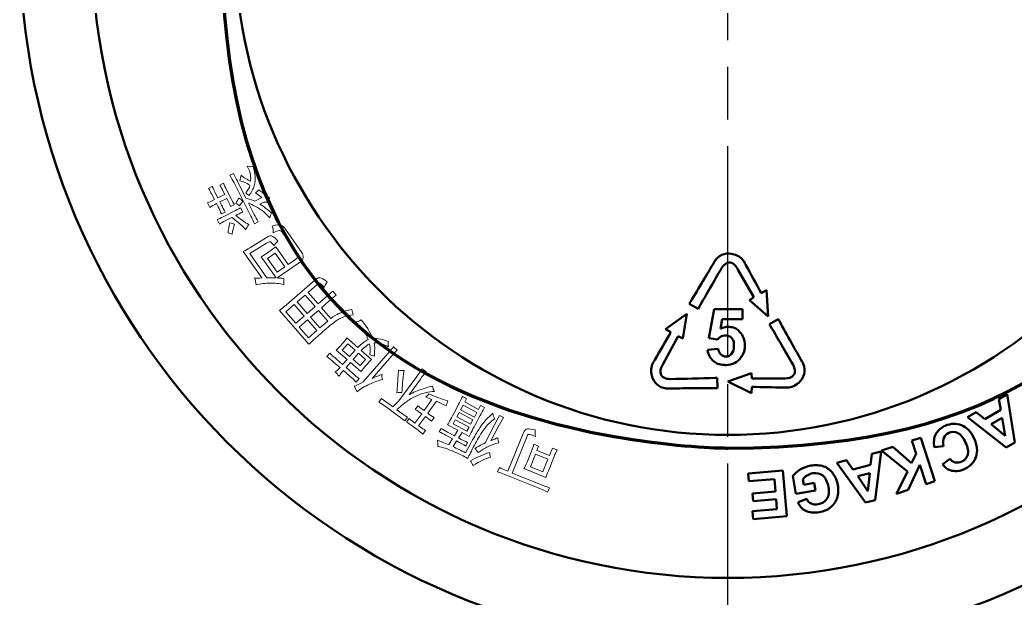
# Model space of a CAD drawing. Extents: x 0 to 616, y 0 to 436.
# Drawn here: x 471.8 to 556.6, y 237 to 286.2 of the extents above; entities that cross this region are included whole.
import ezdxf

# ---------------------------------------------------------------- set-up
doc = ezdxf.new("R2010")
doc.units = 0
doc.header["$LTSCALE"] = 1.5
doc.linetypes.add('AM_ISO08W050', pattern=[18, 12, -1.5, 3, -1.5])
doc.layers.add('AM_0', color=7, linetype='CONTINUOUS', lineweight=50)
doc.layers.add('AM_7', color=4, linetype='AM_ISO08W050', lineweight=25)

msp = doc.modelspace()

# ---------------------------------------------------------------- linework, layer by layer
at = {"layer": 'AM_0'}
for radius in [60.3, 54.175, 42.004]:
    msp.add_circle((532.092, 292.885), radius, dxfattribs=at)
at = {"layer": 'AM_0', "color": 7, "lineweight": 70}
msp.add_open_spline([(532.092, 336.006), (555.904, 336.006), (575.214, 316.696), (575.214, 292.885), (575.214, 292.885), (575.214, 269.073), (555.904, 249.763), (532.092, 249.763), (532.092, 249.763), (508.281, 249.763), (488.971, 269.073), (488.971, 292.885), (488.971, 292.885), (488.971, 316.696), (508.281, 336.006), (532.092, 336.006)], degree=3, knots=[0, 0, 0, 0, 0.25, 0.25, 0.25, 0.375, 0.5, 0.5, 0.5, 0.625, 0.75, 0.75, 0.75, 0.875, 1, 1, 1, 1], dxfattribs=at)
at = {"layer": 'AM_0', "color": 7, "lineweight": 5}
for points in [[(489.673, 272.971), (489.673, 272.971), (489.995, 273.135), (489.995, 273.135)], [(490.029, 272.319), (489.933, 272.508), (489.814, 272.726), (489.673, 272.971)], [(489.995, 273.135), (490.097, 272.902), (490.204, 272.677), (490.312, 272.464)], [(490.512, 272.494), (490.555, 272.658), (490.598, 272.823), (490.641, 272.988)], [(490.641, 272.988), (490.73, 272.875), (490.857, 272.776), (491.019, 272.692)], [(491.429, 273.008), (491.402, 273.202), (491.312, 273.45), (491.158, 273.752)], [(491.158, 273.752), (491.379, 273.69), (491.547, 273.688), (491.661, 273.746)], [(491.434, 272.462), (491.457, 272.634), (491.456, 272.815), (491.429, 273.008)], [(491.661, 273.746), (491.739, 273.405), (491.794, 273.111), (491.824, 272.865)], [(488.815, 272.13), (488.815, 272.13), (489.136, 272.293), (489.136, 272.293)], [(489.055, 271.704), (489.01, 271.792), (488.93, 271.934), (488.815, 272.13)], [(489.136, 272.293), (489.226, 272.085), (489.295, 271.937), (489.339, 271.849)], [(491.465, 269.5), (491.465, 269.5), (490.029, 272.319), (490.029, 272.319)], [(490.312, 272.464), (490.312, 272.464), (491.045, 271.026), (491.045, 271.026)], [(490.936, 272.364), (490.812, 272.42), (490.671, 272.463), (490.512, 272.494)], [(491.388, 272.13), (491.211, 272.23), (491.059, 272.307), (490.936, 272.364)], [(491.019, 272.692), (491.18, 272.608), (491.319, 272.531), (491.434, 272.462)], [(491.032, 271.472), (491.214, 271.708), (491.333, 271.927), (491.388, 272.13)], [(491.754, 272.09), (491.677, 271.82), (491.523, 271.539), (491.291, 271.246)], [(491.824, 272.865), (491.855, 272.618), (491.831, 272.36), (491.754, 272.09)], [(487.857, 271.856), (487.857, 271.856), (488.179, 272.02), (488.179, 272.02)], [(488.118, 271.393), (488.054, 271.519), (487.967, 271.673), (487.857, 271.856)], [(488.369, 270.901), (488.369, 270.901), (488.118, 271.393), (488.118, 271.393)], [(488.179, 272.02), (488.263, 271.824), (488.337, 271.663), (488.401, 271.537)], [(488.401, 271.537), (488.401, 271.537), (488.652, 271.045), (488.652, 271.045)], [(488.652, 271.045), (488.652, 271.045), (489.239, 271.344), (489.239, 271.344)], [(489.239, 271.344), (489.239, 271.344), (489.055, 271.704), (489.055, 271.704)], [(489.339, 271.849), (489.339, 271.849), (489.793, 270.959), (489.793, 270.959)], [(491.291, 271.246), (491.202, 271.327), (491.115, 271.403), (491.032, 271.472)], [(491.858, 271.487), (491.966, 271.558), (492.057, 271.644), (492.132, 271.746)], [(492.403, 271.074), (492.244, 271.199), (492.062, 271.337), (491.858, 271.487)], [(492.132, 271.746), (492.367, 271.564), (492.546, 271.425), (492.667, 271.327)], [(492.667, 271.327), (492.788, 271.231), (492.927, 271.135), (493.087, 271.041)], [(487.772, 270.621), (487.867, 270.653), (488.066, 270.746), (488.369, 270.901)], [(487.965, 270.243), (487.965, 270.243), (487.772, 270.621), (487.772, 270.621)], [(488.542, 270.56), (488.327, 270.451), (488.135, 270.345), (487.965, 270.243)], [(488.686, 270.277), (488.686, 270.277), (488.542, 270.56), (488.542, 270.56)], [(489.412, 271.003), (489.412, 271.003), (488.825, 270.704), (488.825, 270.704)], [(488.825, 270.704), (488.825, 270.704), (488.97, 270.421), (488.97, 270.421)], [(488.97, 270.421), (489.053, 270.257), (489.159, 270.065), (489.288, 269.844)], [(489.528, 270.777), (489.528, 270.777), (489.412, 271.003), (489.412, 271.003)], [(489.741, 270.313), (489.676, 270.471), (489.605, 270.626), (489.528, 270.777)], [(490.062, 270.477), (490.062, 270.477), (489.741, 270.313), (489.741, 270.313)], [(489.793, 270.959), (489.863, 270.82), (489.953, 270.659), (490.062, 270.477)], [(490.184, 270.611), (490.272, 270.751), (490.366, 270.894), (490.466, 271.04)], [(490.499, 270.367), (490.404, 270.429), (490.299, 270.511), (490.184, 270.611)], [(490.466, 271.04), (490.574, 270.953), (490.676, 270.861), (490.772, 270.767)], [(490.772, 270.767), (490.659, 270.615), (490.568, 270.481), (490.499, 270.367)], [(491.045, 271.026), (491.293, 270.977), (491.543, 270.89), (491.798, 270.766)], [(491.867, 270.324), (491.638, 270.446), (491.438, 270.535), (491.267, 270.591)], [(491.267, 270.591), (491.267, 270.591), (491.749, 269.645), (491.749, 269.645)], [(491.798, 270.766), (491.798, 270.766), (492.403, 271.074), (492.403, 271.074)], [(492.558, 270.676), (492.558, 270.676), (492.236, 270.512), (492.236, 270.512)], [(492.236, 270.512), (492.593, 270.281), (492.924, 270.037), (493.23, 269.779)], [(492.9, 270.66), (492.799, 270.703), (492.684, 270.709), (492.558, 270.676)], [(493.087, 271.041), (493.012, 270.908), (492.95, 270.78), (492.9, 270.66)], [(488.966, 269.68), (488.863, 269.914), (488.77, 270.113), (488.686, 270.277)], [(489.288, 269.844), (489.288, 269.844), (488.966, 269.68), (488.966, 269.68)], [(489.111, 269.444), (489.111, 269.444), (490.037, 269.917), (490.037, 269.917)], [(490.037, 269.917), (490.201, 270), (490.382, 270.099), (490.577, 270.215)], [(490.77, 269.836), (490.548, 269.74), (490.35, 269.647), (490.173, 269.557)], [(490.173, 269.557), (490.332, 269.431), (490.514, 269.293), (490.718, 269.143)], [(490.577, 270.215), (490.577, 270.215), (490.77, 269.836), (490.77, 269.836)], [(491.749, 269.645), (491.852, 269.443), (491.967, 269.232), (492.096, 269.011)], [(492.535, 269.879), (492.319, 270.054), (492.096, 270.203), (491.867, 270.324)], [(493.071, 269.342), (492.931, 269.524), (492.752, 269.703), (492.535, 269.879)], [(493.23, 269.779), (493.161, 269.665), (493.108, 269.519), (493.071, 269.342)], [(488.59, 269.203), (488.736, 269.261), (488.909, 269.342), (489.111, 269.444)], [(488.783, 268.824), (488.783, 268.824), (488.59, 269.203), (488.59, 269.203)], [(489.284, 269.104), (489.107, 269.014), (488.94, 268.92), (488.783, 268.824)], [(489.852, 269.393), (489.852, 269.393), (489.284, 269.104), (489.284, 269.104)], [(489.52, 268.08), (489.543, 268.346), (489.598, 268.628), (489.685, 268.927)], [(489.685, 268.927), (489.818, 268.883), (489.947, 268.846), (490.075, 268.815)], [(490.401, 268.946), (490.187, 269.131), (490.005, 269.28), (489.852, 269.393)], [(490.075, 268.815), (489.975, 268.542), (489.904, 268.26), (489.862, 267.969)], [(491.018, 268.367), (490.82, 268.568), (490.615, 268.761), (490.401, 268.946)], [(490.718, 269.143), (490.922, 268.993), (491.11, 268.874), (491.281, 268.786)], [(491.281, 268.786), (491.187, 268.628), (491.099, 268.487), (491.018, 268.367)], [(491.774, 268.847), (491.671, 269.081), (491.568, 269.299), (491.465, 269.5)], [(492.096, 269.011), (492.096, 269.011), (491.774, 268.847), (491.774, 268.847)], [(493.287, 268.656), (493.649, 268.753), (493.896, 268.779), (494.025, 268.731)], [(494.025, 268.731), (494.154, 268.683), (494.283, 268.566), (494.412, 268.381)], [(489.862, 267.969), (489.754, 267.993), (489.64, 268.03), (489.52, 268.08)], [(492.796, 267.689), (493.013, 267.824), (493.188, 267.852), (493.322, 267.772)], [(493.353, 268.079), (493.396, 268.265), (493.374, 268.457), (493.287, 268.656)], [(493.861, 268.28), (493.767, 268.265), (493.598, 268.199), (493.353, 268.079)], [(494.173, 268.057), (494.059, 268.219), (493.955, 268.294), (493.861, 268.28)], [(495.378, 266.335), (495.378, 266.335), (494.173, 268.057), (494.173, 268.057)], [(494.412, 268.381), (494.412, 268.381), (495.777, 266.433), (495.777, 266.433)], [(492.801, 267.201), (492.801, 267.201), (491.379, 266.309), (491.379, 266.309)], [(491.426, 266.834), (491.426, 266.834), (492.796, 267.689), (492.796, 267.689)], [(493.14, 267.309), (493.085, 267.339), (492.972, 267.303), (492.801, 267.201)], [(493.461, 266.963), (493.303, 267.163), (493.197, 267.279), (493.14, 267.309)], [(493.322, 267.772), (493.455, 267.693), (493.599, 267.569), (493.752, 267.399)], [(493.752, 267.399), (493.625, 267.259), (493.528, 267.114), (493.461, 266.963)], [(490.815, 266.483), (490.971, 266.558), (491.174, 266.675), (491.426, 266.834)], [(492.386, 264.24), (492.386, 264.24), (490.815, 266.483), (490.815, 266.483)], [(491.379, 266.309), (491.379, 266.309), (492.816, 264.256), (492.816, 264.256)], [(492.352, 266.03), (492.51, 266.124), (492.723, 266.264), (492.99, 266.451)], [(493.534, 266.34), (493.534, 266.34), (492.89, 265.889), (492.89, 265.889)], [(492.99, 266.451), (493.256, 266.638), (493.455, 266.786), (493.586, 266.894)], [(494.351, 265.174), (494.351, 265.174), (493.534, 266.34), (493.534, 266.34)], [(493.586, 266.894), (493.586, 266.894), (494.646, 265.381), (494.646, 265.381)], [(495.307, 265.844), (495.493, 265.974), (495.516, 266.138), (495.378, 266.335)], [(495.777, 266.433), (496.012, 266.097), (495.978, 265.822), (495.677, 265.611)], [(493.606, 264.238), (493.606, 264.238), (492.352, 266.03), (492.352, 266.03)], [(492.89, 265.889), (492.89, 265.889), (493.706, 264.723), (493.706, 264.723)], [(495.677, 265.611), (495.677, 265.611), (493.712, 264.235), (493.712, 264.235)], [(494.646, 265.381), (494.646, 265.381), (495.307, 265.844), (495.307, 265.844)], [(493.706, 264.723), (493.706, 264.723), (494.351, 265.174), (494.351, 265.174)], [(491.917, 263.652), (491.892, 263.86), (491.846, 264.061), (491.779, 264.255)], [(491.779, 264.255), (491.914, 264.211), (492.117, 264.206), (492.386, 264.24)], [(493.095, 263.803), (492.692, 263.798), (492.3, 263.747), (491.917, 263.652)], [(492.816, 264.256), (493.071, 264.262), (493.335, 264.256), (493.606, 264.238)], [(494.267, 263.665), (493.888, 263.762), (493.497, 263.808), (493.095, 263.803)], [(493.712, 264.235), (493.834, 264.234), (494.024, 264.22), (494.284, 264.196)], [(494.284, 264.196), (494.264, 264.026), (494.259, 263.849), (494.267, 263.665)], [(494.754, 262.177), (494.754, 262.177), (496.902, 264.044), (496.902, 264.044)], [(497.148, 263.696), (497.148, 263.696), (496.346, 262.999), (496.346, 262.999)], [(496.902, 264.044), (497.116, 264.25), (497.309, 264.309), (497.478, 264.222)], [(497.355, 263.764), (497.301, 263.772), (497.232, 263.75), (497.148, 263.696)], [(497.7, 263.416), (497.525, 263.639), (497.41, 263.755), (497.355, 263.764)], [(497.478, 264.222), (497.648, 264.134), (497.812, 264.021), (497.973, 263.878)], [(497.973, 263.878), (497.841, 263.707), (497.75, 263.553), (497.7, 263.416)], [(496.09, 262.776), (496.09, 262.776), (495.416, 262.191), (495.416, 262.191)], [(496.94, 261.799), (496.94, 261.799), (496.09, 262.776), (496.09, 262.776)], [(496.346, 262.999), (496.346, 262.999), (497.196, 262.021), (497.196, 262.021)], [(497.821, 262.565), (498.067, 262.778), (498.27, 262.965), (498.432, 263.124)], [(498.738, 262.772), (498.559, 262.633), (498.351, 262.462), (498.116, 262.258)], [(498.432, 263.124), (498.432, 263.124), (498.738, 262.772), (498.738, 262.772)], [(493.906, 261.469), (494.236, 261.737), (494.519, 261.972), (494.754, 262.177)], [(495.16, 261.968), (495.16, 261.968), (494.455, 261.355), (494.455, 261.355)], [(496.01, 260.99), (496.01, 260.99), (495.16, 261.968), (495.16, 261.968)], [(495.416, 262.191), (495.416, 262.191), (496.266, 261.213), (496.266, 261.213)], [(497.196, 262.021), (497.196, 262.021), (497.821, 262.565), (497.821, 262.565)], [(498.116, 262.258), (498.116, 262.258), (497.475, 261.701), (497.475, 261.701)], [(496.4, 258.6), (496.4, 258.6), (493.906, 261.469), (493.906, 261.469)], [(494.455, 261.355), (494.455, 261.355), (495.305, 260.377), (495.305, 260.377)], [(496.266, 261.213), (496.266, 261.213), (496.94, 261.799), (496.94, 261.799)], [(497.218, 261.478), (497.218, 261.478), (496.545, 260.893), (496.545, 260.893)], [(498.013, 260.565), (498.013, 260.565), (497.218, 261.478), (497.218, 261.478)], [(497.475, 261.701), (497.475, 261.701), (498.269, 260.787), (498.269, 260.787)], [(498.269, 260.787), (498.523, 260.971), (498.755, 261.112), (498.968, 261.212)], [(498.968, 261.212), (499.181, 261.313), (499.369, 261.387), (499.533, 261.436)], [(500.172, 261.091), (499.891, 261.09), (499.623, 261.036), (499.37, 260.928)], [(499.533, 261.436), (499.697, 261.485), (499.876, 261.528), (500.069, 261.564)], [(500.069, 261.564), (500.087, 261.393), (500.122, 261.235), (500.172, 261.091)], [(495.305, 260.377), (495.305, 260.377), (496.01, 260.99), (496.01, 260.99)], [(496.289, 260.67), (496.289, 260.67), (495.584, 260.057), (495.584, 260.057)], [(497.083, 259.756), (497.083, 259.756), (496.289, 260.67), (496.289, 260.67)], [(496.545, 260.893), (496.545, 260.893), (497.339, 259.979), (497.339, 259.979)], [(497.339, 259.979), (497.339, 259.979), (498.013, 260.565), (498.013, 260.565)], [(499.37, 260.928), (499.116, 260.821), (498.874, 260.685), (498.641, 260.521)], [(500.379, 260.495), (500.521, 260.485), (500.677, 260.546), (500.848, 260.679)], [(501.462, 258.991), (501.221, 259.576), (500.86, 260.078), (500.379, 260.495)], [(500.848, 260.679), (501.282, 260.207), (501.616, 259.674), (501.848, 259.078)], [(495.584, 260.057), (495.584, 260.057), (496.378, 259.143), (496.378, 259.143)], [(496.378, 259.143), (496.378, 259.143), (497.083, 259.756), (497.083, 259.756)], [(498.741, 258.093), (498.891, 258.244), (499.045, 258.41), (499.203, 258.591)], [(499.203, 258.591), (499.361, 258.773), (499.509, 258.954), (499.646, 259.135)], [(499.712, 258.628), (499.712, 258.628), (499.252, 258.098), (499.252, 258.098)], [(499.646, 259.135), (499.646, 259.135), (500.576, 258.327), (500.576, 258.327)], [(500.337, 258.084), (500.337, 258.084), (499.712, 258.628), (499.712, 258.628)], [(500.576, 258.327), (500.867, 258.618), (501.162, 258.839), (501.462, 258.991)], [(501.564, 258.622), (501.37, 258.528), (501.137, 258.346), (500.864, 258.076)], [(501.599, 257.691), (501.628, 258.134), (501.616, 258.444), (501.564, 258.622)], [(501.848, 259.078), (502.288, 259.109), (502.73, 259.024), (503.175, 258.825)], [(503.176, 258.374), (502.811, 258.579), (502.406, 258.696), (501.963, 258.725)], [(501.963, 258.725), (502.018, 258.508), (502.025, 258.127), (501.982, 257.582)], [(503.175, 258.825), (503.161, 258.744), (503.161, 258.593), (503.176, 258.374)], [(497.936, 257.555), (497.936, 257.555), (498.187, 257.843), (498.187, 257.843)], [(498.187, 257.843), (498.348, 257.684), (498.542, 257.507), (498.766, 257.312)], [(499.654, 257.299), (499.654, 257.299), (498.741, 258.093), (498.741, 258.093)], [(499.252, 258.098), (499.252, 258.098), (499.877, 257.555), (499.877, 257.555)], [(499.877, 257.555), (499.877, 257.555), (500.337, 258.084), (500.337, 258.084)], [(500.626, 257.834), (500.626, 257.834), (500.166, 257.304), (500.166, 257.304)], [(501.235, 257.304), (501.235, 257.304), (500.626, 257.834), (500.626, 257.834)], [(500.864, 258.076), (500.864, 258.076), (501.746, 257.31), (501.746, 257.31)], [(501.982, 257.582), (501.878, 257.635), (501.751, 257.671), (501.599, 257.691)], [(502.959, 257.606), (503.164, 257.841), (503.376, 258.097), (503.598, 258.372)], [(503.919, 258.093), (503.685, 257.846), (503.471, 257.611), (503.276, 257.387)], [(503.598, 258.372), (503.598, 258.372), (503.919, 258.093), (503.919, 258.093)], [(498.543, 257.056), (498.308, 257.26), (498.105, 257.427), (497.936, 257.555)], [(499.056, 256.61), (499.056, 256.61), (498.543, 257.056), (498.543, 257.056)], [(498.766, 257.312), (498.766, 257.312), (499.279, 256.867), (499.279, 256.867)], [(499.279, 256.867), (499.279, 256.867), (499.654, 257.299), (499.654, 257.299)], [(499.943, 257.048), (499.943, 257.048), (499.567, 256.616), (499.567, 256.616)], [(500.84, 256.268), (500.84, 256.268), (499.943, 257.048), (499.943, 257.048)], [(500.166, 257.304), (500.166, 257.304), (500.775, 256.775), (500.775, 256.775)], [(500.775, 256.775), (500.775, 256.775), (501.235, 257.304), (501.235, 257.304)], [(501.037, 255.394), (501.037, 255.394), (502.959, 257.606), (502.959, 257.606)], [(501.746, 257.31), (501.587, 257.148), (501.426, 256.974), (501.263, 256.787)], [(503.276, 257.387), (503.276, 257.387), (501.799, 255.688), (501.799, 255.688)], [(498.645, 256.235), (498.761, 256.303), (498.898, 256.428), (499.056, 256.61)], [(498.972, 255.867), (498.852, 256.008), (498.743, 256.132), (498.645, 256.235)], [(499.344, 256.359), (499.158, 256.145), (499.035, 255.981), (498.972, 255.867)], [(499.889, 255.886), (499.889, 255.886), (499.344, 256.359), (499.344, 256.359)], [(499.567, 256.616), (499.567, 256.616), (500.096, 256.156), (500.096, 256.156)], [(500.096, 256.156), (500.32, 255.961), (500.517, 255.799), (500.686, 255.67)], [(501.263, 256.787), (501.1, 256.6), (500.96, 256.427), (500.84, 256.268)], [(501.799, 255.688), (502.218, 255.868), (502.495, 255.983), (502.633, 256.033)], [(502.633, 256.033), (502.603, 255.889), (502.613, 255.74), (502.664, 255.583)], [(503.955, 255.224), (503.972, 255.44), (504.002, 255.83), (504.044, 256.394)], [(504.044, 256.394), (504.18, 256.365), (504.339, 256.354), (504.52, 256.363)], [(504.52, 256.363), (504.453, 255.957), (504.407, 255.605), (504.384, 255.307)], [(505.59, 255.848), (505.773, 256.1), (505.925, 256.322), (506.047, 256.513)], [(506.408, 256.251), (506.26, 256.096), (506.091, 255.887), (505.899, 255.623)], [(506.047, 256.513), (506.047, 256.513), (506.408, 256.251), (506.408, 256.251)], [(500.435, 255.382), (500.295, 255.523), (500.113, 255.691), (499.889, 255.886)], [(500.265, 255.024), (500.374, 255.042), (500.631, 255.165), (501.037, 255.394)], [(500.686, 255.67), (500.686, 255.67), (500.435, 255.382), (500.435, 255.382)], [(501.578, 255.191), (501.11, 254.987), (500.754, 254.777), (500.508, 254.559)], [(502.664, 255.583), (502.407, 255.525), (502.045, 255.394), (501.578, 255.191)], [(503.908, 254.472), (503.923, 254.758), (503.939, 255.009), (503.955, 255.224)], [(504.079, 253.769), (504.079, 253.769), (505.59, 255.848), (505.59, 255.848)], [(504.384, 255.307), (504.359, 255.01), (504.343, 254.733), (504.332, 254.478)], [(505.899, 255.623), (505.899, 255.623), (504.938, 254.301), (504.938, 254.301)], [(500.508, 254.559), (500.508, 254.559), (500.265, 255.024), (500.265, 255.024)], [(504.332, 254.478), (504.199, 254.487), (504.057, 254.485), (503.908, 254.472)], [(504.938, 254.301), (505.312, 254.502), (505.681, 254.661), (506.048, 254.78)], [(506.318, 254.466), (506.041, 254.397), (505.753, 254.29), (505.457, 254.147)], [(506.048, 254.78), (506.414, 254.899), (506.711, 254.982), (506.936, 255.027)], [(507.1, 254.567), (506.856, 254.569), (506.596, 254.536), (506.318, 254.466)], [(506.355, 254.084), (506.462, 254.182), (506.548, 254.277), (506.614, 254.369)], [(506.614, 254.369), (506.896, 254.251), (507.172, 254.142), (507.441, 254.044)], [(506.936, 255.027), (506.972, 254.861), (507.027, 254.707), (507.1, 254.567)], [(502.361, 253.679), (502.361, 253.679), (502.586, 253.989), (502.586, 253.989)], [(502.889, 253.323), (502.729, 253.439), (502.553, 253.558), (502.361, 253.679)], [(502.586, 253.989), (502.761, 253.844), (502.928, 253.714), (503.089, 253.597)], [(503.089, 253.597), (503.089, 253.597), (503.553, 253.26), (503.553, 253.26)], [(503.553, 253.26), (503.709, 253.427), (503.884, 253.596), (504.079, 253.769)], [(504.611, 253.633), (504.343, 253.434), (504.105, 253.227), (503.896, 253.011)], [(505.457, 254.147), (505.16, 254.004), (504.878, 253.833), (504.611, 253.633)], [(506.216, 252.953), (506.216, 252.953), (506.89, 253.88), (506.89, 253.88)], [(506.89, 253.88), (506.758, 253.941), (506.58, 254.008), (506.355, 254.084)], [(507.262, 253.742), (507.262, 253.742), (506.525, 252.728), (506.525, 252.728)], [(508.1, 253.342), (507.977, 253.414), (507.697, 253.547), (507.262, 253.742)], [(507.441, 254.044), (507.71, 253.944), (507.977, 253.86), (508.241, 253.79)], [(508.241, 253.79), (508.193, 253.651), (508.146, 253.501), (508.1, 253.342)], [(508.852, 252.906), (509.154, 253.475), (509.369, 253.895), (509.496, 254.163)], [(509.496, 254.163), (509.496, 254.163), (509.834, 253.984), (509.834, 253.984)], [(509.834, 253.984), (509.834, 253.984), (509.674, 253.684), (509.674, 253.684)], [(509.674, 253.684), (509.674, 253.684), (510.855, 253.056), (510.855, 253.056)], [(504.04, 252.487), (504.04, 252.487), (502.889, 253.323), (502.889, 253.323)], [(503.896, 253.011), (503.896, 253.011), (504.24, 252.761), (504.24, 252.761)], [(504.24, 252.761), (504.411, 252.637), (504.598, 252.509), (504.802, 252.379)], [(505.442, 251.888), (505.442, 251.888), (506.016, 252.678), (506.016, 252.678)], [(505.471, 253.047), (505.471, 253.047), (505.695, 253.357), (505.695, 253.357)], [(506.016, 252.678), (505.856, 252.794), (505.674, 252.917), (505.471, 253.047)], [(505.695, 253.357), (505.893, 253.196), (506.067, 253.061), (506.216, 252.953)], [(506.525, 252.728), (506.709, 252.595), (506.894, 252.477), (507.083, 252.376)], [(508.21, 251.744), (508.335, 251.951), (508.549, 252.338), (508.852, 252.906)], [(509.196, 252.784), (509.196, 252.784), (508.996, 252.409), (508.996, 252.409)], [(510.377, 252.156), (510.377, 252.156), (509.196, 252.784), (509.196, 252.784)], [(509.535, 253.422), (509.535, 253.422), (509.325, 253.027), (509.325, 253.027)], [(509.325, 253.027), (509.325, 253.027), (510.506, 252.399), (510.506, 252.399)], [(510.716, 252.794), (510.716, 252.794), (509.535, 253.422), (509.535, 253.422)], [(510.506, 252.399), (510.506, 252.399), (510.716, 252.794), (510.716, 252.794)], [(511.372, 253.214), (511.206, 252.933), (510.975, 252.511), (510.676, 251.949)], [(510.855, 253.056), (510.855, 253.056), (511.035, 253.394), (511.035, 253.394)], [(511.035, 253.394), (511.035, 253.394), (511.372, 253.214), (511.372, 253.214)], [(511.233, 251.845), (511.469, 252.152), (511.749, 252.444), (512.071, 252.721)], [(512.071, 252.721), (512.093, 252.55), (512.152, 252.39), (512.25, 252.242)], [(504.577, 252.07), (504.39, 252.223), (504.211, 252.362), (504.04, 252.487)], [(504.802, 252.379), (504.802, 252.379), (504.577, 252.07), (504.577, 252.07)], [(504.715, 251.97), (504.715, 251.97), (504.939, 252.279), (504.939, 252.279)], [(505.122, 251.7), (505.007, 251.784), (504.872, 251.873), (504.715, 251.97)], [(504.939, 252.279), (505.08, 252.159), (505.207, 252.059), (505.322, 251.975)], [(505.322, 251.975), (505.322, 251.975), (505.442, 251.888), (505.442, 251.888)], [(506.326, 252.453), (506.326, 252.453), (505.752, 251.663), (505.752, 251.663)], [(506.845, 252.049), (506.682, 252.185), (506.509, 252.32), (506.326, 252.453)], [(507.083, 252.376), (507.083, 252.376), (506.845, 252.049), (506.845, 252.049)], [(508.867, 252.165), (508.867, 252.165), (508.687, 251.827), (508.687, 251.827)], [(508.687, 251.827), (508.687, 251.827), (509.868, 251.199), (509.868, 251.199)], [(510.047, 251.537), (510.047, 251.537), (508.867, 252.165), (508.867, 252.165)], [(508.996, 252.409), (508.996, 252.409), (510.177, 251.781), (510.177, 251.781)], [(510.676, 251.949), (510.377, 251.387), (510.173, 250.99), (510.066, 250.758)], [(510.177, 251.781), (510.177, 251.781), (510.377, 252.156), (510.377, 252.156)], [(510.601, 250.906), (510.787, 251.224), (510.997, 251.537), (511.233, 251.845)], [(511.658, 251.763), (511.463, 251.546), (511.284, 251.316), (511.124, 251.074)], [(512.25, 252.242), (512.051, 252.139), (511.854, 251.979), (511.658, 251.763)], [(512.218, 251.73), (512.358, 251.992), (512.495, 252.265), (512.628, 252.546)], [(512.985, 252.357), (512.826, 252.088), (512.676, 251.823), (512.537, 251.561)], [(512.628, 252.546), (512.628, 252.546), (512.985, 252.357), (512.985, 252.357)], [(505.706, 251.276), (505.706, 251.276), (505.122, 251.7), (505.122, 251.7)], [(506.123, 250.947), (505.982, 251.066), (505.844, 251.176), (505.706, 251.276)], [(505.752, 251.663), (505.752, 251.663), (505.889, 251.563), (505.889, 251.563)], [(505.889, 251.563), (506.037, 251.455), (506.19, 251.352), (506.347, 251.256)], [(506.347, 251.256), (506.347, 251.256), (506.123, 250.947), (506.123, 250.947)], [(507.501, 251.135), (507.501, 251.135), (507.661, 251.435), (507.661, 251.435)], [(508.074, 250.855), (507.874, 250.962), (507.683, 251.055), (507.501, 251.135)], [(507.661, 251.435), (507.829, 251.33), (508.014, 251.224), (508.214, 251.118)], [(509.091, 251.276), (509.091, 251.276), (508.21, 251.744), (508.21, 251.744)], [(508.214, 251.118), (508.214, 251.118), (508.794, 250.809), (508.794, 250.809)], [(508.794, 250.809), (508.794, 250.809), (509.091, 251.276), (509.091, 251.276)], [(509.448, 251.086), (509.448, 251.086), (509.151, 250.619), (509.151, 250.619)], [(510.066, 250.758), (510.066, 250.758), (509.448, 251.086), (509.448, 251.086)], [(509.756, 249.36), (510.134, 250.072), (510.417, 250.588), (510.601, 250.906)], [(509.868, 251.199), (509.868, 251.199), (510.047, 251.537), (510.047, 251.537)], [(511.124, 251.074), (510.962, 250.83), (510.755, 250.471), (510.503, 249.997)], [(511.411, 250.211), (511.411, 250.211), (512.218, 251.73), (512.218, 251.73)], [(512.537, 251.561), (512.537, 251.561), (511.909, 250.379), (511.909, 250.379)], [(513.353, 247.789), (513.353, 247.789), (514.65, 250.999), (514.65, 250.999)], [(514.65, 250.999), (514.756, 251.261), (514.877, 251.392), (515.014, 251.39)], [(515.247, 250.918), (515.131, 250.949), (515.045, 250.9), (514.992, 250.769)], [(515.014, 251.39), (515.15, 251.388), (515.377, 251.362), (515.692, 251.311)], [(515.698, 250.758), (515.514, 250.833), (515.364, 250.885), (515.247, 250.918)], [(515.692, 251.311), (515.668, 251.137), (515.67, 250.953), (515.698, 250.758)], [(507.395, 249.894), (507.399, 250.115), (507.385, 250.299), (507.351, 250.446)], [(507.351, 250.446), (507.595, 250.332), (507.918, 250.201), (508.32, 250.052)], [(508.636, 250.556), (508.636, 250.556), (508.074, 250.855), (508.074, 250.855)], [(508.32, 250.052), (508.32, 250.052), (508.636, 250.556), (508.636, 250.556)], [(508.974, 250.377), (508.974, 250.377), (508.686, 249.881), (508.686, 249.881)], [(509.77, 249.929), (509.577, 250.048), (509.311, 250.197), (508.974, 250.377)], [(509.151, 250.619), (509.463, 250.453), (509.723, 250.323), (509.929, 250.229)], [(509.929, 250.229), (509.929, 250.229), (509.77, 249.929), (509.77, 249.929)], [(510.544, 249.758), (510.749, 249.841), (511.038, 249.993), (511.411, 250.211)], [(512.57, 250.22), (512.238, 250.14), (511.94, 250.03), (511.674, 249.891)], [(511.909, 250.379), (512.146, 250.494), (512.344, 250.581), (512.504, 250.64)], [(512.504, 250.64), (512.506, 250.463), (512.528, 250.323), (512.57, 250.22)], [(514.992, 250.769), (514.992, 250.769), (513.727, 247.638), (513.727, 247.638)], [(515.37, 249.494), (515.46, 249.717), (515.525, 249.913), (515.561, 250.081)], [(515.561, 250.081), (515.561, 250.081), (515.975, 249.913), (515.975, 249.913)], [(508.723, 249.476), (508.235, 249.687), (507.792, 249.827), (507.395, 249.894)], [(508.686, 249.881), (508.992, 249.734), (509.349, 249.56), (509.756, 249.36)], [(509.934, 248.88), (509.615, 249.066), (509.212, 249.264), (508.723, 249.476)], [(510.503, 249.997), (510.25, 249.522), (510.061, 249.15), (509.934, 248.88)], [(510.166, 248.685), (510.724, 248.981), (511.265, 249.214), (511.789, 249.385)], [(510.82, 249.371), (510.74, 249.493), (510.649, 249.623), (510.544, 249.758)], [(511.674, 249.891), (511.407, 249.752), (511.123, 249.579), (510.82, 249.371)], [(511.789, 249.385), (511.817, 249.258), (511.842, 249.124), (511.864, 248.984)], [(514.988, 248.549), (514.988, 248.549), (515.37, 249.494), (515.37, 249.494)], [(515.705, 249.244), (515.705, 249.244), (515.267, 248.161), (515.267, 248.161)], [(516.767, 248.815), (516.767, 248.815), (515.705, 249.244), (515.705, 249.244)], [(515.975, 249.913), (515.975, 249.913), (515.832, 249.559), (515.832, 249.559)], [(515.832, 249.559), (515.832, 249.559), (516.895, 249.13), (516.895, 249.13)], [(516.895, 249.13), (516.895, 249.13), (517.149, 249.76), (517.149, 249.76)], [(517.149, 249.76), (517.149, 249.76), (517.543, 249.6), (517.543, 249.6)], [(517.543, 249.6), (517.466, 249.449), (517.386, 249.267), (517.301, 249.057)], [(510.403, 248.27), (510.33, 248.405), (510.251, 248.543), (510.166, 248.685)], [(511.864, 248.984), (511.437, 248.874), (510.95, 248.637), (510.403, 248.27)], [(514.726, 248.013), (514.817, 248.161), (514.904, 248.339), (514.988, 248.549)], [(516.33, 247.732), (516.33, 247.732), (516.767, 248.815), (516.767, 248.815)], [(517.301, 249.057), (517.301, 249.057), (516.8, 247.817), (516.8, 247.817)], [(512.482, 247.73), (512.482, 247.73), (512.633, 248.104), (512.633, 248.104)], [(513.108, 247.522), (512.925, 247.596), (512.715, 247.666), (512.482, 247.73)], [(512.633, 248.104), (512.824, 248.011), (513.018, 247.925), (513.216, 247.845)], [(515.923, 246.385), (515.923, 246.385), (513.108, 247.522), (513.108, 247.522)], [(513.216, 247.845), (513.216, 247.845), (513.353, 247.789), (513.353, 247.789)], [(513.727, 247.638), (513.727, 247.638), (516.03, 246.708), (516.03, 246.708)], [(516.597, 247.258), (516.597, 247.258), (514.726, 248.013), (514.726, 248.013)], [(515.267, 248.161), (515.267, 248.161), (516.33, 247.732), (516.33, 247.732)], [(516.8, 247.817), (516.715, 247.607), (516.647, 247.421), (516.597, 247.258)], [(516.03, 246.708), (516.345, 246.58), (516.63, 246.473), (516.885, 246.386)], [(516.734, 246.012), (516.495, 246.139), (516.225, 246.263), (515.923, 246.385)], [(516.885, 246.386), (516.885, 246.386), (516.734, 246.012), (516.734, 246.012)]]:
    msp.add_open_spline(points, degree=3, dxfattribs=at)
at = {"layer": 'AM_0', "color": 7}
for points in [[(531.044, 265.783), (531.446, 266.274), (532.035, 266.436), (532.631, 266.245)], [(532.631, 266.245), (532.931, 266.148), (533.311, 265.902), (533.469, 265.627)], [(529.97, 263.974), (530.299, 264.522), (530.633, 265.071), (530.951, 265.625)], [(530.951, 265.625), (530.976, 265.668), (531.014, 265.745), (531.044, 265.783)], [(532.473, 265.484), (532.073, 265.7), (531.759, 265.372), (531.541, 265.059)], [(532.979, 264.895), (532.839, 265.137), (532.729, 265.347), (532.473, 265.484)], [(533.469, 265.627), (533.524, 265.531), (533.575, 265.432), (533.628, 265.335)], [(533.628, 265.335), (534.06, 264.54), (534.494, 263.745), (534.927, 262.95)], [(531.541, 265.059), (530.909, 263.959), (530.277, 262.858), (529.645, 261.758)], [(534.314, 262.593), (534.314, 262.593), (532.979, 264.895), (532.979, 264.895)], [(528.899, 262.197), (529.266, 262.774), (529.617, 263.386), (529.97, 263.974)], [(534.927, 262.95), (534.927, 262.95), (535.392, 263.209), (535.392, 263.209)], [(535.392, 263.209), (535.392, 263.209), (535.537, 260.965), (535.537, 260.965)], [(528.795, 262.036), (528.795, 262.036), (528.899, 262.197), (528.899, 262.197)], [(529.554, 261.599), (529.554, 261.599), (528.795, 262.036), (528.795, 262.036)], [(533.923, 262.349), (533.923, 262.349), (534.314, 262.593), (534.314, 262.593)], [(535.537, 260.965), (535.537, 260.965), (533.923, 262.349), (533.923, 262.349)], [(526.765, 259.878), (526.765, 259.878), (528.605, 261.17), (528.605, 261.17)], [(528.605, 261.17), (528.605, 261.17), (528.264, 259.071), (528.264, 259.071)], [(529.645, 261.758), (529.645, 261.758), (529.554, 261.599), (529.554, 261.599)], [(530.467, 259.112), (530.467, 259.112), (530.931, 261.572), (530.931, 261.572)], [(530.931, 261.572), (530.931, 261.572), (533.328, 261.572), (533.328, 261.572)], [(533.328, 261.572), (533.328, 261.572), (533.328, 260.725), (533.328, 260.725)], [(531.618, 260.725), (531.618, 260.725), (531.476, 259.921), (531.476, 259.921)], [(533.328, 260.725), (533.328, 260.725), (531.618, 260.725), (531.618, 260.725)], [(535.633, 260.304), (535.633, 260.304), (536.389, 260.744), (536.389, 260.744)], [(535.725, 260.146), (535.725, 260.146), (535.633, 260.304), (535.633, 260.304)], [(536.389, 260.744), (536.389, 260.744), (536.477, 260.574), (536.477, 260.574)], [(536.477, 260.574), (536.794, 259.968), (537.15, 259.359), (537.483, 258.759)], [(525.868, 257.265), (526.322, 258.048), (526.775, 258.832), (527.228, 259.616)], [(527.228, 259.616), (527.228, 259.616), (526.765, 259.878), (526.765, 259.878)], [(537.641, 256.857), (537.002, 257.953), (536.363, 259.05), (535.725, 260.146)], [(527.853, 259.278), (527.853, 259.278), (526.581, 256.94), (526.581, 256.94)], [(528.264, 259.071), (528.264, 259.071), (527.853, 259.278), (527.853, 259.278)], [(531.202, 259.005), (531.202, 259.005), (530.467, 259.112), (530.467, 259.112)], [(537.483, 258.759), (537.795, 258.201), (538.104, 257.638), (538.426, 257.086)], [(530.358, 258.126), (530.358, 258.126), (531.261, 258.218), (531.261, 258.218)], [(530.851, 257.18), (530.576, 257.414), (530.411, 257.729), (530.358, 258.126)], [(531.261, 258.218), (531.286, 258.014), (531.363, 257.853), (531.49, 257.734)], [(525.61, 255.941), (525.536, 256.245), (525.548, 256.698), (525.701, 256.978)], [(525.701, 256.978), (525.755, 257.075), (525.812, 257.169), (525.868, 257.265)], [(526.581, 256.94), (526.448, 256.694), (526.326, 256.492), (526.341, 256.202)], [(537.545, 255.836), (537.931, 256.076), (537.803, 256.512), (537.641, 256.857)], [(538.516, 256.926), (538.741, 256.333), (538.588, 255.742), (538.125, 255.32)], [(538.426, 257.086), (538.451, 257.043), (538.499, 256.971), (538.516, 256.926)], [(526.341, 256.202), (526.366, 255.747), (526.809, 255.65), (527.19, 255.626)], [(532.1, 255.434), (532.1, 255.434), (534.104, 256.143), (534.104, 256.143)], [(534.104, 256.143), (534.104, 256.143), (534.12, 255.683), (534.12, 255.683)], [(526.83, 254.826), (526.202, 254.913), (525.757, 255.332), (525.61, 255.941)], [(527.19, 255.626), (528.458, 255.66), (529.727, 255.693), (530.995, 255.726)], [(530.995, 255.726), (530.995, 255.726), (531.178, 255.731), (531.178, 255.731)], [(531.178, 255.731), (531.178, 255.731), (531.201, 254.856), (531.201, 254.856)], [(534.117, 254.441), (534.117, 254.441), (532.1, 255.434), (532.1, 255.434)], [(534.12, 255.683), (534.12, 255.683), (536.781, 255.692), (536.781, 255.692)], [(536.781, 255.692), (537.061, 255.693), (537.298, 255.683), (537.545, 255.836)], [(538.125, 255.32), (537.892, 255.108), (537.489, 254.902), (537.171, 254.902)], [(527.013, 254.828), (526.963, 254.827), (526.879, 254.82), (526.83, 254.826)], [(528.934, 254.85), (528.295, 254.846), (527.652, 254.845), (527.013, 254.828)], [(531.009, 254.86), (530.325, 254.874), (529.62, 254.855), (528.934, 254.85)], [(531.201, 254.856), (531.201, 254.856), (531.009, 254.86), (531.009, 254.86)], [(534.124, 254.973), (534.124, 254.973), (534.117, 254.441), (534.117, 254.441)], [(536.839, 254.91), (535.934, 254.932), (535.029, 254.952), (534.124, 254.973)], [(537.171, 254.902), (537.061, 254.902), (536.95, 254.907), (536.839, 254.91)], [(555.165, 253.935), (555.165, 253.935), (555.887, 254.352), (555.887, 254.352)], [(555.887, 254.352), (555.887, 254.352), (556.52, 250.225), (556.52, 250.225)], [(555.329, 253.009), (555.329, 253.009), (555.165, 253.935), (555.165, 253.935)], [(552.505, 252.4), (552.505, 252.4), (553.246, 252.827), (553.246, 252.827)], [(553.246, 252.827), (553.246, 252.827), (553.982, 252.231), (553.982, 252.231)], [(553.982, 252.231), (553.982, 252.231), (555.329, 253.009), (555.329, 253.009)], [(550.606, 251.652), (551.074, 251.87), (551.534, 251.889), (551.984, 251.71)], [(555.8, 249.809), (555.8, 249.809), (552.505, 252.4), (552.505, 252.4)], [(555.447, 252.321), (555.447, 252.321), (554.528, 251.79), (554.528, 251.79)], [(554.528, 251.79), (554.528, 251.79), (555.714, 250.808), (555.714, 250.808)], [(555.714, 250.808), (555.714, 250.808), (555.447, 252.321), (555.447, 252.321)], [(549.672, 249.83), (549.598, 250.265), (549.641, 250.633), (549.8, 250.935)], [(549.8, 250.935), (549.958, 251.236), (550.228, 251.475), (550.606, 251.652)], [(550.897, 251.047), (550.708, 250.958), (550.573, 250.822), (550.493, 250.638)], [(551.655, 251.054), (551.406, 251.169), (551.153, 251.166), (550.897, 251.047)], [(552.339, 250.214), (552.131, 250.659), (551.904, 250.94), (551.655, 251.054)], [(551.984, 251.71), (552.435, 251.531), (552.79, 251.163), (553.048, 250.609)], [(547.765, 250.396), (547.765, 250.396), (548.512, 250.639), (548.512, 250.639)], [(548.129, 249.278), (548.129, 249.278), (547.765, 250.396), (547.765, 250.396)], [(548.512, 250.639), (548.512, 250.639), (549.715, 246.938), (549.715, 246.938)], [(550.493, 250.638), (550.413, 250.455), (550.403, 250.219), (550.464, 249.934)], [(552.52, 249.188), (552.596, 249.451), (552.535, 249.793), (552.339, 250.214)], [(553.048, 250.609), (553.322, 250.022), (553.383, 249.496), (553.231, 249.029)], [(556.52, 250.225), (556.52, 250.225), (555.8, 249.809), (555.8, 249.809)], [(544.253, 248.323), (544.253, 248.323), (544.351, 249.258), (544.351, 249.258)], [(544.351, 249.258), (544.351, 249.258), (545.159, 249.46), (545.159, 249.46)], [(545.159, 249.46), (545.159, 249.46), (544.63, 245.318), (544.63, 245.318)], [(545.175, 249.555), (545.175, 249.555), (546.142, 249.869), (546.142, 249.869)], [(547.378, 247.773), (547.378, 247.773), (545.175, 249.555), (545.175, 249.555)], [(546.142, 249.869), (546.142, 249.869), (547.723, 248.462), (547.723, 248.462)], [(547.723, 248.462), (547.723, 248.462), (548.129, 249.278), (548.129, 249.278)], [(550.464, 249.934), (550.464, 249.934), (549.672, 249.83), (549.672, 249.83)], [(541.371, 248.515), (541.371, 248.515), (542.201, 248.722), (542.201, 248.722)], [(543.824, 245.117), (543.824, 245.117), (541.371, 248.515), (541.371, 248.515)], [(542.201, 248.722), (542.201, 248.722), (542.744, 247.946), (542.744, 247.946)], [(550.369, 248.358), (550.369, 248.358), (550.996, 248.856), (550.996, 248.856)], [(551.034, 247.877), (550.803, 247.953), (550.582, 248.113), (550.369, 248.358)], [(550.996, 248.856), (551.123, 248.692), (551.277, 248.588), (551.46, 248.544)], [(551.46, 248.544), (551.641, 248.5), (551.827, 248.522), (552.015, 248.61)], [(552.015, 248.61), (552.277, 248.732), (552.446, 248.925), (552.52, 249.188)], [(553.231, 249.029), (553.08, 248.564), (552.757, 248.215), (552.263, 247.985)], [(533.827, 247.591), (533.827, 247.591), (536.775, 247.849), (536.775, 247.849)], [(533.884, 246.938), (533.884, 246.938), (533.827, 247.591), (533.827, 247.591)], [(536.775, 247.849), (536.775, 247.849), (537.114, 243.973), (537.114, 243.973)], [(537.619, 247.385), (537.754, 247.571), (537.964, 247.75), (538.251, 247.924)], [(538.251, 247.924), (538.538, 248.097), (538.839, 248.212), (539.154, 248.267)], [(539.32, 247.615), (539.158, 247.586), (539.001, 247.526), (538.849, 247.433)], [(539.154, 248.267), (539.554, 248.338), (539.919, 248.316), (540.246, 248.2)], [(540.174, 247.414), (539.933, 247.606), (539.648, 247.673), (539.32, 247.615)], [(540.246, 248.2), (540.574, 248.084), (540.84, 247.884), (541.045, 247.597)], [(541.045, 247.597), (541.251, 247.31), (541.386, 246.984), (541.45, 246.616)], [(542.744, 247.946), (542.744, 247.946), (544.253, 248.323), (544.253, 248.323)], [(544.177, 247.629), (544.177, 247.629), (543.147, 247.372), (543.147, 247.372)], [(544.017, 246.1), (544.017, 246.1), (544.177, 247.629), (544.177, 247.629)], [(546.454, 245.879), (546.454, 245.879), (547.378, 247.773), (547.378, 247.773)], [(548.434, 248.339), (548.434, 248.339), (547.458, 246.205), (547.458, 246.205)], [(548.968, 246.696), (548.968, 246.696), (548.434, 248.339), (548.434, 248.339)], [(552.263, 247.985), (551.832, 247.784), (551.422, 247.748), (551.034, 247.877)], [(536.049, 247.127), (536.049, 247.127), (533.884, 246.938), (533.884, 246.938)], [(536.142, 246.072), (536.142, 246.072), (536.049, 247.127), (536.049, 247.127)], [(537.889, 245.858), (537.889, 245.858), (537.619, 247.385), (537.619, 247.385)], [(538.849, 247.433), (538.698, 247.341), (538.571, 247.239), (538.47, 247.128)], [(538.47, 247.128), (538.47, 247.128), (538.556, 246.642), (538.556, 246.642)], [(538.556, 246.642), (538.556, 246.642), (539.442, 246.798), (539.442, 246.798)], [(539.442, 246.798), (539.442, 246.798), (539.556, 246.152), (539.556, 246.152)], [(540.658, 246.444), (540.578, 246.898), (540.417, 247.222), (540.174, 247.414)], [(543.147, 247.372), (543.147, 247.372), (544.017, 246.1), (544.017, 246.1)], [(549.715, 246.938), (549.715, 246.938), (548.968, 246.696), (548.968, 246.696)], [(534.196, 245.902), (534.196, 245.902), (536.142, 246.072), (536.142, 246.072)], [(534.253, 245.249), (534.253, 245.249), (534.196, 245.902), (534.196, 245.902)], [(539.556, 246.152), (539.556, 246.152), (537.889, 245.858), (537.889, 245.858)], [(540.528, 245.437), (540.69, 245.687), (540.733, 246.022), (540.658, 246.444)], [(541.45, 246.616), (541.521, 246.217), (541.499, 245.847), (541.387, 245.507)], [(547.458, 246.205), (547.458, 246.205), (546.454, 245.879), (546.454, 245.879)], [(536.199, 245.42), (536.199, 245.42), (534.253, 245.249), (534.253, 245.249)], [(536.274, 244.561), (536.274, 244.561), (536.199, 245.42), (536.199, 245.42)], [(538.065, 245.152), (538.065, 245.152), (538.807, 245.431), (538.807, 245.431)], [(538.727, 244.415), (538.424, 244.567), (538.204, 244.813), (538.065, 245.152)], [(538.807, 245.431), (538.895, 245.252), (539.023, 245.121), (539.191, 245.038)], [(539.191, 245.038), (539.36, 244.956), (539.555, 244.934), (539.778, 244.973)], [(539.778, 244.973), (540.116, 245.033), (540.366, 245.187), (540.528, 245.437)], [(541.387, 245.507), (541.274, 245.168), (541.072, 244.887), (540.778, 244.665)], [(544.63, 245.318), (544.63, 245.318), (543.824, 245.117), (543.824, 245.117)], [(534.183, 244.378), (534.183, 244.378), (536.274, 244.561), (536.274, 244.561)], [(534.24, 243.721), (534.24, 243.721), (534.183, 244.378), (534.183, 244.378)], [(539.894, 244.312), (539.419, 244.228), (539.029, 244.263), (538.727, 244.415)], [(540.778, 244.665), (540.555, 244.494), (540.26, 244.377), (539.894, 244.312)], [(537.114, 243.973), (537.114, 243.973), (534.24, 243.721), (534.24, 243.721)]]:
    msp.add_open_spline(points, degree=3, dxfattribs=at)
at = {"layer": 'AM_0', "color": 7, "lineweight": 5}
msp.add_open_spline([(498.641, 260.521), (498.41, 260.356), (498.05, 260.063), (497.564, 259.64), (497.564, 259.64), (497.078, 259.218), (496.69, 258.871), (496.4, 258.6)], degree=3, knots=[0.125, 0.125, 0.125, 0.125, 0.16666667, 0.16666667, 0.16666667, 0.1875, 0.20833333, 0.20833333, 0.20833333, 0.20833333], dxfattribs=at)
at = {"layer": 'AM_0', "color": 7}
for points, knots in [([(531.476, 259.921), (531.679, 260.022), (531.885, 260.073), (532.096, 260.073), (532.096, 260.073), (532.498, 260.073), (532.839, 259.927), (533.118, 259.635)], [0.66666667, 0.66666667, 0.66666667, 0.66666667, 0.71428571, 0.71428571, 0.71428571, 0.73809524, 0.76190476, 0.76190476, 0.76190476, 0.76190476]), ([(533.118, 259.635), (533.397, 259.342), (533.537, 258.962), (533.537, 258.496), (533.537, 258.496), (533.537, 258.107), (533.425, 257.759), (533.199, 257.454)], [0.76190476, 0.76190476, 0.76190476, 0.76190476, 0.80952381, 0.80952381, 0.80952381, 0.83333333, 0.85714286, 0.85714286, 0.85714286, 0.85714286]), ([(532.41, 259.133), (532.28, 259.278), (532.11, 259.351), (531.902, 259.351), (531.902, 259.351), (531.643, 259.351), (531.409, 259.235), (531.202, 259.005)], [0.28571429, 0.28571429, 0.28571429, 0.28571429, 0.33333333, 0.33333333, 0.33333333, 0.35714286, 0.38095238, 0.38095238, 0.38095238, 0.38095238]), ([(532.409, 257.784), (532.54, 257.938), (532.606, 258.171), (532.606, 258.48), (532.606, 258.48), (532.606, 258.77), (532.541, 258.988), (532.41, 259.133)], [0.19047619, 0.19047619, 0.19047619, 0.19047619, 0.23809524, 0.23809524, 0.23809524, 0.26190476, 0.28571429, 0.28571429, 0.28571429, 0.28571429]), ([(531.49, 257.734), (531.616, 257.614), (531.763, 257.554), (531.928, 257.554), (531.928, 257.554), (532.117, 257.554), (532.278, 257.631), (532.409, 257.784)], [0.0952381, 0.0952381, 0.0952381, 0.0952381, 0.14285714, 0.14285714, 0.14285714, 0.16666667, 0.19047619, 0.19047619, 0.19047619, 0.19047619]), ([(533.199, 257.454), (532.891, 257.037), (532.465, 256.829), (531.919, 256.829), (531.919, 256.829), (531.482, 256.829), (531.126, 256.945), (530.851, 257.18)], [0.85714286, 0.85714286, 0.85714286, 0.85714286, 0.9047619, 0.9047619, 0.9047619, 0.92857143, 0.95238095, 0.95238095, 0.95238095, 0.95238095])]:
    msp.add_open_spline(points, degree=3, knots=knots, dxfattribs=at)
at = {"layer": 'AM_7'}
msp.add_line((532.092, 230.458), (532.092, 355.312), dxfattribs=at)

doc.saveas('drawing.dxf')
